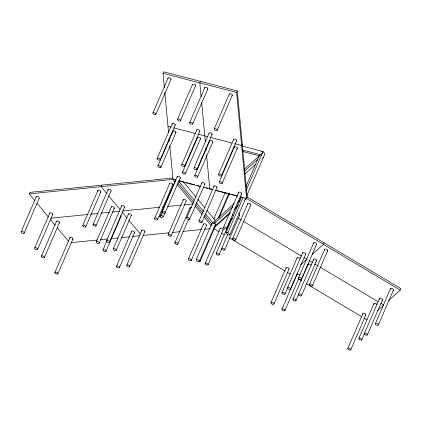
<?xml version="1.0" encoding="UTF-8"?>
<svg xmlns="http://www.w3.org/2000/svg" width="422" height="422" viewBox="0 0 422 422"><rect width="100%" height="100%" fill="white"/><g stroke="black" fill="none" stroke-linecap="round" stroke-linejoin="round"><path stroke-width="0.63" d="M34.62 200.371L29.25 193.883L29.909 192.363L172.983 177.968M21.163 231.694L36.287 196.747M24.101 233.092A1.63 0.87 23.4 0 0 22.282 231.388A1.63 0.87 23.4 0 0 21.517 232.696A1.63 0.87 23.4 0 0 24.101 233.092L39.225 198.14M34.657 247.999L49.78 213.052M37.6 249.397A1.63 0.87 23.4 0 0 35.775 247.693A1.63 0.87 23.4 0 0 35.01 249.001A1.63 0.87 23.4 0 0 37.6 249.397L52.724 214.445M41.403 256.154L56.527 221.202M44.347 257.547A1.63 0.87 23.4 0 0 42.522 255.848A1.63 0.87 23.4 0 0 41.757 257.156A1.63 0.87 23.4 0 0 44.347 257.547L59.47 222.6M54.902 272.459L70.026 237.507M57.84 273.852A1.63 0.87 23.4 0 0 56.015 272.153A1.63 0.87 23.4 0 0 55.256 273.461A1.63 0.87 23.4 0 0 57.84 273.852L72.964 238.905M82.759 225.496L97.883 190.549M101.771 185.137L101.116 186.656L106.898 193.64M85.703 226.894A1.63 0.87 23.4 0 0 83.878 225.195A1.63 0.87 23.4 0 0 83.113 226.498A1.63 0.87 23.4 0 0 85.703 226.894L100.826 191.947M93.025 224.467L108.148 189.515M95.968 225.86A1.63 0.87 23.4 0 0 94.143 224.161A1.63 0.87 23.4 0 0 93.378 225.464A1.63 0.87 23.4 0 0 95.968 225.86L111.091 190.913M164.385 87.755L163.034 73.349L163.694 71.83L237.28 90.92L247.223 196.995L246.569 198.514L244.623 200.271M96.258 241.801L111.382 206.854M152.928 112.98L168.051 78.033M99.196 243.199A1.63 0.87 23.4 0 0 97.371 241.5A1.63 0.87 23.4 0 0 96.612 242.803A1.63 0.87 23.4 0 0 99.196 243.199L114.32 208.252M155.871 114.378A1.63 0.87 23.4 0 0 154.046 112.674A1.63 0.87 23.4 0 0 153.281 113.982A1.63 0.87 23.4 0 0 155.871 114.378L170.994 79.426M106.523 240.767L121.647 205.82M103.005 249.956L106.914 240.915M109.462 242.165A1.63 0.87 23.4 0 0 107.642 240.466A1.63 0.87 23.4 0 0 106.877 241.769A1.63 0.87 23.4 0 0 109.462 242.165L124.585 207.218M105.943 251.348A1.63 0.87 23.4 0 0 104.118 249.65A1.63 0.87 23.4 0 0 103.358 250.958A1.63 0.87 23.4 0 0 105.943 251.348L121.067 216.402M113.27 248.922L128.393 213.975M116.214 250.315A1.63 0.87 23.4 0 0 114.388 248.616A1.63 0.87 23.4 0 0 113.623 249.924A1.63 0.87 23.4 0 0 116.214 250.315L131.337 215.368M157.19 158.44L172.313 123.493M177.456 119.342L192.58 84.395M160.133 159.838A1.63 0.87 23.4 0 0 158.308 158.134A1.63 0.87 23.4 0 0 157.543 159.442A1.63 0.87 23.4 0 0 160.133 159.838L175.257 124.886M157.902 166.015L173.025 131.068M116.498 266.261L131.622 231.314M180.4 120.739A1.63 0.87 23.4 0 0 178.575 119.041A1.63 0.87 23.4 0 0 177.81 120.344A1.63 0.87 23.4 0 0 180.4 120.739L195.523 85.793M160.84 167.413A1.63 0.87 23.4 0 0 159.015 165.714A1.63 0.87 23.4 0 0 158.255 167.017A1.63 0.87 23.4 0 0 160.84 167.413L175.963 132.466M119.442 267.653A1.63 0.87 23.4 0 0 117.617 265.955A1.63 0.87 23.4 0 0 116.852 267.263A1.63 0.87 23.4 0 0 119.442 267.653L134.565 232.707M200.487 81.377L199.828 82.897L201.12 96.643M126.764 265.227L141.887 230.28M189.721 122.528L204.844 87.576M129.707 266.62A1.63 0.87 23.4 0 0 127.882 264.921A1.63 0.87 23.4 0 0 127.117 266.229A1.63 0.87 23.4 0 0 129.707 266.62L144.83 231.673M192.664 123.92A1.63 0.87 23.4 0 0 190.839 122.222A1.63 0.87 23.4 0 0 190.074 123.525A1.63 0.87 23.4 0 0 192.664 123.92L207.788 88.973M154.626 218.269L169.749 183.317M157.57 219.662A1.63 0.87 23.4 0 0 155.744 217.963A1.63 0.87 23.4 0 0 154.98 219.271A1.63 0.87 23.4 0 0 157.57 219.662L172.693 184.715M181.718 164.802L196.842 129.855M180.226 177.926L163.472 216.533L161.874 217.974L159.79 216.729L175.752 179.841M162.164 211.475L177.287 176.528M159.79 216.729L161.389 215.289L162.697 212.266M184.662 166.199A1.63 0.87 23.4 0 0 182.837 164.501A1.63 0.87 23.4 0 0 182.072 165.804A1.63 0.87 23.4 0 0 184.662 166.199L199.785 131.253M182.431 172.382L197.554 137.43M185.369 173.774A1.63 0.87 23.4 0 0 183.549 172.076A1.63 0.87 23.4 0 0 182.784 173.384A1.63 0.87 23.4 0 0 185.369 173.774L200.492 138.827M193.983 167.988L209.106 133.035M168.12 234.574L183.243 199.622M214.249 128.889L229.373 93.942M196.926 169.38A1.63 0.87 23.4 0 0 195.101 167.682A1.63 0.87 23.4 0 0 194.336 168.985A1.63 0.87 23.4 0 0 196.926 169.38L212.05 134.433M194.695 175.563L209.818 140.616M171.063 235.967A1.63 0.87 23.4 0 0 169.238 234.268A1.63 0.87 23.4 0 0 168.473 235.576A1.63 0.87 23.4 0 0 171.063 235.967L186.186 201.02M217.193 130.282A1.63 0.87 23.4 0 0 215.368 128.583A1.63 0.87 23.4 0 0 214.603 129.892A1.63 0.87 23.4 0 0 217.193 130.282L232.316 95.335M197.638 176.955A1.63 0.87 23.4 0 0 195.813 175.257A1.63 0.87 23.4 0 0 195.048 176.565A1.63 0.87 23.4 0 0 197.638 176.955L212.762 142.008M247.223 196.995L400.9 288.606L400.241 290.13L246.569 198.514L236.621 92.439L237.28 90.92M174.866 242.724L189.99 207.777M186.693 217.842L201.816 182.895M177.81 244.122A1.63 0.87 23.4 0 0 175.985 242.418A1.63 0.87 23.4 0 0 175.22 243.726A1.63 0.87 23.4 0 0 177.81 244.122L188.502 219.414M189.631 219.234A1.63 0.87 23.4 0 0 187.811 217.536A1.63 0.87 23.4 0 0 187.046 218.844A1.63 0.87 23.4 0 0 189.631 219.234L204.754 184.287M218.512 174.349L233.635 139.402M198.957 221.022L214.081 186.076M221.455 175.742A1.63 0.87 23.4 0 0 219.63 174.043A1.63 0.87 23.4 0 0 218.865 175.352A1.63 0.87 23.4 0 0 221.455 175.742L236.578 140.795M219.224 181.924L234.347 146.977M201.901 222.415A1.63 0.87 23.4 0 0 200.075 220.717A1.63 0.87 23.4 0 0 199.311 222.025A1.63 0.87 23.4 0 0 201.901 222.415L217.024 187.468M188.365 259.029L203.488 224.082M222.167 183.322A1.63 0.87 23.4 0 0 220.342 181.624A1.63 0.87 23.4 0 0 219.577 182.926A1.63 0.87 23.4 0 0 222.167 183.322L237.291 148.375M191.303 260.427A1.63 0.87 23.4 0 0 189.478 258.723A1.63 0.87 23.4 0 0 188.718 260.031A1.63 0.87 23.4 0 0 191.303 260.427L206.427 225.475M242.254 143.96L241.595 145.479L234.616 143.67M215.916 224.968L199.954 261.862L196.399 260.938L196.262 259.498L211.965 223.212M213.796 218.981L225.311 192.369M212.044 223.032L213.39 223.38L214.877 219.936L206.938 210.341M215.732 225.369L215.6 223.955L214.234 223.597L215.721 220.157L234.215 203.494M199.954 261.862L199.817 260.421L215.521 224.135M218.137 218.09L228.866 193.292M219.06 217.715L229.267 194.125M205.118 263.375L220.242 228.429M223.486 227.384L238.609 192.437M208.057 264.773A1.63 0.87 23.4 0 0 206.237 263.07A1.63 0.87 23.4 0 0 205.472 264.378A1.63 0.87 23.4 0 0 208.057 264.773L223.18 229.821M226.429 228.782A1.63 0.87 23.4 0 0 224.604 227.083A1.63 0.87 23.4 0 0 223.839 228.386A1.63 0.87 23.4 0 0 226.429 228.782L241.553 193.835M216.154 253.432L231.277 218.485M245.82 198.002L229.853 234.896L227.906 235.091L225.949 232.728L241.389 197.042M245.836 186.761L259.446 155.317M259.525 155.132L261.44 154.937L262.932 151.493L242.038 146.075M225.949 232.728L227.896 232.533L243.077 197.454M246.216 190.195L262.969 151.493L264.926 153.856L246.865 195.586M221.671 248.463L227.664 234.606M219.092 254.83A1.63 0.87 23.4 0 0 217.267 253.131A1.63 0.87 23.4 0 0 216.507 254.434A1.63 0.87 23.4 0 0 219.092 254.83L221.703 248.806M224.609 249.861A1.63 0.87 23.4 0 0 222.784 248.157A1.63 0.87 23.4 0 0 222.025 249.465A1.63 0.87 23.4 0 0 224.609 249.861L239.733 214.909M232.701 238.52L247.825 203.573M235.645 239.918A1.63 0.87 23.4 0 0 233.82 238.219A1.63 0.87 23.4 0 0 233.055 239.522A1.63 0.87 23.4 0 0 235.645 239.918L250.768 204.971M270.977 302.637L286.1 267.69M273.92 304.035A1.63 0.87 23.4 0 0 272.095 302.337A1.63 0.87 23.4 0 0 271.33 303.64A1.63 0.87 23.4 0 0 273.92 304.035L289.044 269.088M282.012 292.699L297.135 257.747M287.53 287.725L302.653 252.778M284.956 294.092A1.63 0.87 23.4 0 0 283.13 292.393A1.63 0.87 23.4 0 0 282.365 293.701A1.63 0.87 23.4 0 0 284.956 294.092L287.561 288.068M290.473 289.123A1.63 0.87 23.4 0 0 288.648 287.424A1.63 0.87 23.4 0 0 287.883 288.727A1.63 0.87 23.4 0 0 290.473 289.123L305.597 254.176M281.954 309.184L297.077 274.237M298.565 277.787L313.688 242.835M284.897 310.576A1.63 0.87 23.4 0 0 283.072 308.878A1.63 0.87 23.4 0 0 282.307 310.186A1.63 0.87 23.4 0 0 284.897 310.576L298.718 278.641M301.503 279.179A1.63 0.87 23.4 0 0 299.683 277.481A1.63 0.87 23.4 0 0 298.918 278.789A1.63 0.87 23.4 0 0 301.503 279.179L316.627 244.232M292.989 299.24L308.113 264.293M298.507 294.271L313.63 259.324M295.933 300.638A1.63 0.87 23.4 0 0 294.108 298.94A1.63 0.87 23.4 0 0 293.343 300.242A1.63 0.87 23.4 0 0 295.933 300.638L298.539 294.609M324.064 242.803L323.405 244.322L312.206 254.408M301.45 295.664A1.63 0.87 23.4 0 0 299.625 293.965A1.63 0.87 23.4 0 0 298.86 295.273A1.63 0.87 23.4 0 0 301.45 295.664L316.574 260.717M309.542 284.328L324.666 249.381M312.48 285.726A1.63 0.87 23.4 0 0 310.655 284.027A1.63 0.87 23.4 0 0 309.896 285.33A1.63 0.87 23.4 0 0 312.48 285.726L327.604 250.773M347.818 348.445L362.941 313.499M350.756 349.843A1.63 0.87 23.4 0 0 348.931 348.139A1.63 0.87 23.4 0 0 348.171 349.448A1.63 0.87 23.4 0 0 350.756 349.843L365.879 314.891M358.848 338.502L373.971 303.555M364.365 333.533L379.489 298.586M361.791 339.9A1.63 0.87 23.4 0 0 359.966 338.201A1.63 0.87 23.4 0 0 359.201 339.504A1.63 0.87 23.4 0 0 361.791 339.9L364.397 333.876M367.309 334.931A1.63 0.87 23.4 0 0 365.484 333.227A1.63 0.87 23.4 0 0 364.719 334.535A1.63 0.87 23.4 0 0 367.309 334.931L382.432 299.979M375.401 323.59L390.524 288.643M378.344 324.987A1.63 0.87 23.4 0 0 376.519 323.289A1.63 0.87 23.4 0 0 375.754 324.592A1.63 0.87 23.4 0 0 378.344 324.987L393.468 290.041M244.713 168.942L259.314 155.787M244.681 171.074L257.821 159.231M245.108 173.811L255.716 164.253M262.468 158.171L263.433 157.3M239.084 199.11L241.516 196.916M214.234 223.597L232.722 206.938M237.591 202.549L240.514 199.922M215.584 225.501L230.201 212.335M235.028 207.988L238.404 204.944M213.954 227.901L230.016 213.427M234.4 209.481L237.317 206.849M300.527 264.937L306.367 259.672M377.363 310.74L383.693 305.043L380.866 303.355M388.556 300.654L400.241 290.13M261.656 151.625L262.969 151.493M29.25 193.883L172.978 179.424L176.153 180.247M50.798 218.211L88.04 214.466M90.651 214.202L97.835 213.479M101.106 213.147L109.599 212.292M112.21 212.034L119.4 211.311M122.665 210.979L159.901 207.234M162.517 206.97L164.475 206.775M167.745 206.442L181.46 205.066M184.076 204.802L193.223 203.884L177.108 184.414M71.044 242.666L97.176 240.039M100.441 239.712L107.626 238.989M110.896 238.657L118.081 237.934M121.346 237.607L129.839 236.753M132.455 236.489L139.64 235.766M142.905 235.439L169.037 232.807M172.308 232.48L180.147 231.689M182.758 231.43L201.705 229.521M204.317 229.257L210.198 228.666M163.034 73.349L236.621 92.439M168.009 126.389L171.179 127.212M173.716 127.866L195.286 133.463M197.823 134.122L207.972 136.754M210.509 137.414L232.079 143.011M242.45 150.01L261.44 154.937M242.581 151.451L259.646 155.876M179.281 180.774L183.074 181.755M186.234 182.578L188.128 183.069M189.394 183.396L194.452 184.709M197.612 185.527L199.506 186.018M205.825 187.658L207.724 188.154M208.985 188.481L212.778 189.462M217.203 190.612L219.097 191.103M220.363 191.43L227.316 193.234M228.576 193.561L230.475 194.051M231.736 194.384L236.795 195.692M178.691 180.906L200.893 186.666M203.43 187.326L212.946 189.794M215.484 190.449L237.686 196.209M240.223 196.868L246.569 198.514M196.262 259.498L199.817 260.421M232.274 214.772L233.408 215.447M238.493 218.48L241.315 220.163M243.009 221.175L301.767 256.201M304.03 257.552L306.852 259.235M309.115 260.58L312.502 262.6M314.765 263.95L318.151 265.971M319.85 266.978L378.043 301.672M214.028 228.677L219.113 231.71M221.376 233.055L224.198 234.737M229.283 237.771L285.219 271.114M287.477 272.459L290.304 274.147M298.212 278.863L301.603 280.883M306.688 283.911L362.055 316.922M363.748 317.93L367.14 319.95M161.389 215.289L163.472 216.533M227.896 232.533L229.853 234.896M183.106 181.55L196.066 197.206M197.739 199.226L204.844 207.814M178.691 181.455L194.157 200.144M196.246 202.671L203.773 211.765M205.445 213.785L213.39 223.38M174.877 179.403L175.705 180.4M177.709 182.826L193.877 202.36M195.534 204.359L202.966 213.342M204.612 215.331L212.176 224.472M175.046 181.919L172.978 179.424L169.85 146.028M195.286 206.379L201.895 214.365M203.963 216.861L211.401 225.844M108.549 195.639L120.117 209.613M122.185 212.108L127.143 218.1M128.794 220.094L140.362 234.073M37.099 203.367L48.25 216.845M50.318 219.34L55.277 225.332M57.339 227.827L68.496 241.3M201.669 102.541L205.356 141.824M205.904 147.716L206.152 150.337M206.58 154.921L209.771 188.972M164.812 92.339L168.557 132.281M169.111 138.173L169.359 140.79M308.303 265.121A1.63 0.87 23.4 0 1 309.099 263.972A1.63 0.87 23.4 0 1 311.114 265.391M374.161 304.383A1.63 0.87 23.4 0 1 374.963 303.233A1.63 0.87 23.4 0 1 376.978 304.652M362.999 314.147A1.63 0.87 23.4 0 1 363.722 313.166A1.63 0.87 23.4 0 1 365.742 314.126A1.63 0.87 23.4 0 1 365.252 315.213M297.141 274.88A1.63 0.87 23.4 0 1 297.943 273.904A1.63 0.87 23.4 0 1 299.958 274.98M324.724 250.03A1.63 0.87 23.4 0 1 325.367 249.054A1.63 0.87 23.4 0 1 327.366 249.893A1.63 0.87 23.4 0 1 327.187 251.058M390.587 289.292A1.63 0.87 23.4 0 1 391.226 288.316A1.63 0.87 23.4 0 1 393.23 289.154A1.63 0.87 23.4 0 1 393.051 290.32M379.552 299.235A1.63 0.87 23.4 0 1 381.14 298.417A1.63 0.87 23.4 0 1 382.195 300.195M313.815 260.147A1.63 0.87 23.4 0 1 314.116 259.024A1.63 0.87 23.4 0 1 316.157 259.662A1.63 0.87 23.4 0 1 316.331 260.933M316.152 261.002A1.63 0.87 23.4 0 1 315.946 261.039M131.685 231.958A1.63 0.87 23.4 0 1 132.403 230.982A1.63 0.87 23.4 0 1 134.423 231.942A1.63 0.87 23.4 0 1 133.938 233.028M70.084 238.156A1.63 0.87 23.4 0 1 70.806 237.18A1.63 0.87 23.4 0 1 72.827 238.135A1.63 0.87 23.4 0 1 72.336 239.227M56.506 221.677A1.63 0.87 23.4 0 1 57.476 220.88A1.63 0.87 23.4 0 1 59.37 221.893A1.63 0.87 23.4 0 1 58.843 222.922M120.713 215.399A1.63 0.87 23.4 0 1 120.972 216.523M120.65 216.686A1.63 0.87 23.4 0 1 120.439 216.723M111.355 207.323A1.63 0.87 23.4 0 1 112.326 206.532A1.63 0.87 23.4 0 1 114.225 207.54A1.63 0.87 23.4 0 1 113.692 208.568M49.843 213.701A1.63 0.87 23.4 0 1 50.561 212.72A1.63 0.87 23.4 0 1 52.581 213.68A1.63 0.87 23.4 0 1 52.096 214.766M36.26 197.216A1.63 0.87 23.4 0 1 38.07 196.631A1.63 0.87 23.4 0 1 38.988 198.356M98.073 191.377A1.63 0.87 23.4 0 1 98.368 190.248A1.63 0.87 23.4 0 1 100.41 190.886A1.63 0.87 23.4 0 1 100.589 192.158M100.41 192.226A1.63 0.87 23.4 0 1 100.199 192.268M172.371 124.142A1.63 0.87 23.4 0 1 173.015 123.166A1.63 0.87 23.4 0 1 175.014 123.999A1.63 0.87 23.4 0 1 174.84 125.17M168.109 78.682A1.63 0.87 23.4 0 1 169.702 77.864A1.63 0.87 23.4 0 1 170.752 79.642M192.643 85.044A1.63 0.87 23.4 0 1 193.281 84.068A1.63 0.87 23.4 0 1 195.286 84.906A1.63 0.87 23.4 0 1 195.106 86.072M196.905 130.504A1.63 0.87 23.4 0 1 197.543 129.528A1.63 0.87 23.4 0 1 199.548 130.366A1.63 0.87 23.4 0 1 199.369 131.532M209.085 133.51A1.63 0.87 23.4 0 1 211.021 132.983A1.63 0.87 23.4 0 1 211.633 134.718M204.907 88.224A1.63 0.87 23.4 0 1 205.551 87.248A1.63 0.87 23.4 0 1 207.55 88.087A1.63 0.87 23.4 0 1 207.371 89.258M229.352 94.412A1.63 0.87 23.4 0 1 231.288 93.884A1.63 0.87 23.4 0 1 231.9 95.62M233.614 139.872A1.63 0.87 23.4 0 1 235.55 139.344A1.63 0.87 23.4 0 1 236.162 141.08M203.673 224.91A1.63 0.87 23.4 0 1 203.968 223.781A1.63 0.87 23.4 0 1 206.01 224.42A1.63 0.87 23.4 0 1 206.189 225.691M141.95 230.929A1.63 0.87 23.4 0 1 143.538 230.111A1.63 0.87 23.4 0 1 144.593 231.889M128.452 214.624A1.63 0.87 23.4 0 1 130.045 213.806A1.63 0.87 23.4 0 1 131.094 215.584M190.053 208.426A1.63 0.87 23.4 0 1 191.372 207.529M183.306 200.271A1.63 0.87 23.4 0 1 184.894 199.458A1.63 0.87 23.4 0 1 185.949 201.236M121.705 206.469A1.63 0.87 23.4 0 1 123.298 205.656A1.63 0.87 23.4 0 1 124.348 207.434M108.211 190.164A1.63 0.87 23.4 0 1 109.799 189.351A1.63 0.87 23.4 0 1 110.854 191.129M169.808 183.966A1.63 0.87 23.4 0 1 171.401 183.153A1.63 0.87 23.4 0 1 172.45 184.931M231.462 219.313A1.63 0.87 23.4 0 1 232.659 218.237M297.199 258.396A1.63 0.87 23.4 0 1 298.122 257.431A1.63 0.87 23.4 0 1 300.1 258.675M286.079 268.16A1.63 0.87 23.4 0 1 287.883 267.574A1.63 0.87 23.4 0 1 288.806 269.299M220.215 228.898A1.63 0.87 23.4 0 1 221.186 228.102A1.63 0.87 23.4 0 1 223.085 229.114A1.63 0.87 23.4 0 1 222.558 230.143M177.472 177.356A1.63 0.87 23.4 0 1 177.767 176.227A1.63 0.87 23.4 0 1 179.809 176.865A1.63 0.87 23.4 0 1 179.988 178.142M173.21 131.896A1.63 0.87 23.4 0 1 173.505 130.767A1.63 0.87 23.4 0 1 175.547 131.406A1.63 0.87 23.4 0 1 175.726 132.682M175.547 132.745A1.63 0.87 23.4 0 1 175.336 132.788M197.739 138.258A1.63 0.87 23.4 0 1 198.182 137.113A1.63 0.87 23.4 0 1 200.308 137.999A1.63 0.87 23.4 0 1 199.87 139.149M201.874 183.538A1.63 0.87 23.4 0 1 203.467 182.726A1.63 0.87 23.4 0 1 204.517 184.504M214.139 186.724A1.63 0.87 23.4 0 1 215.732 185.907A1.63 0.87 23.4 0 1 216.781 187.684M210.003 141.439A1.63 0.87 23.4 0 1 210.304 140.315A1.63 0.87 23.4 0 1 212.345 140.953A1.63 0.87 23.4 0 1 212.519 142.225M234.405 147.626A1.63 0.87 23.4 0 1 235.049 146.65A1.63 0.87 23.4 0 1 237.048 147.489A1.63 0.87 23.4 0 1 236.874 148.655M238.667 193.086A1.63 0.87 23.4 0 1 239.311 192.11A1.63 0.87 23.4 0 1 241.31 192.949A1.63 0.87 23.4 0 1 241.136 194.115M247.888 204.222A1.63 0.87 23.4 0 1 249.476 203.409A1.63 0.87 23.4 0 1 250.531 205.187M313.746 243.483A1.63 0.87 23.4 0 1 314.39 242.508A1.63 0.87 23.4 0 1 316.389 243.346A1.63 0.87 23.4 0 1 316.21 244.517M302.843 253.606A1.63 0.87 23.4 0 1 303.138 252.477A1.63 0.87 23.4 0 1 305.18 253.116A1.63 0.87 23.4 0 1 305.354 254.392M238.704 213.458A1.63 0.87 23.4 0 1 239.496 215.125M162.517 212.477A1.63 0.87 23.4 0 0 165.102 212.873A1.63 0.87 23.4 0 0 163.277 211.174A1.63 0.87 23.4 0 0 162.517 212.477"/></g></svg>
